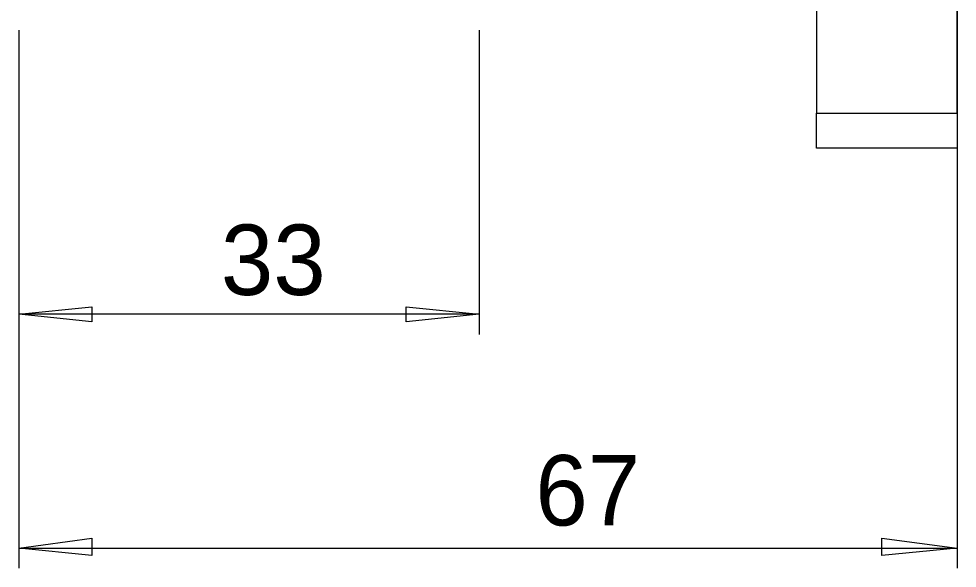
# Model space of a CAD drawing. Header units: millimetres. Extents: x 0 to 297, y 0 to 210.
# Drawn here: x 154.77 to 186.35, y 108.46 to 126.96 of the extents above; entities that cross this region are included whole.
import ezdxf

# ---------------------------------------------------------------- set-up
doc = ezdxf.new("R2010")
doc.units = ezdxf.units.MM
doc.layers.add('1', color=7, linetype='Continuous')
doc.layers.add('3', color=9, linetype='Continuous')

msp = doc.modelspace()

# ---------------------------------------------------------------- linework, layer by layer
at = {"layer": '1', "color": 0, "lineweight": 0}
for points in [[(186.351333, 123.782667), (186.351333, 133.434667)], [(181.61, 127.338667), (181.61, 123.782667)], [(181.61, 123.782667), (186.351333, 123.782667)], [(181.61, 122.597333), (181.61, 122.682), (181.61, 122.766667), (181.61, 122.936), (181.61, 123.105333), (181.61, 123.359333), (181.61, 123.528667), (181.61, 123.782667)], [(186.351333, 123.782667), (186.351333, 123.528667), (186.351333, 123.359333), (186.351333, 123.105333), (186.351333, 122.936), (186.351333, 122.766667), (186.351333, 122.682), (186.351333, 122.597333)], [(186.351333, 122.597333), (181.61, 122.597333)]]:
    msp.add_lwpolyline(points, dxfattribs=at)
at = {"layer": '3', "color": 0, "lineweight": 0}
for points in [[(186.351333, 160.104667), (186.351333, 108.458)], [(154.770667, 126.576667), (154.770667, 108.458)], [(154.770667, 126.576667), (154.770667, 116.332)], [(170.264667, 126.576667), (170.264667, 116.332)], [(154.770667, 117.009333), (157.226, 117.263333)], [(157.226, 117.263333), (157.226, 116.755333)], [(167.809333, 116.755333), (167.809333, 117.263333)], [(167.809333, 117.263333), (170.264667, 117.009333)], [(170.264667, 117.009333), (154.770667, 117.009333)], [(157.226, 116.755333), (154.770667, 117.009333)], [(170.264667, 117.009333), (167.809333, 116.755333)], [(154.770667, 109.135333), (157.226, 109.474)], [(157.226, 109.474), (157.226, 108.881333)], [(183.811333, 108.881333), (183.811333, 109.474)], [(183.811333, 109.474), (186.351333, 109.135333)], [(154.770667, 109.135333), (186.351333, 109.135333)], [(157.226, 108.881333), (154.770667, 109.135333)], [(186.351333, 109.135333), (183.811333, 108.881333)]]:
    msp.add_lwpolyline(points, dxfattribs=at)

# ---------------------------------------------------------------- texts
at = {"layer": '3', "char_height": 2.370836, "attachment_point": 1}
for insert in [(160.866667, 120.029281), (165.452778, 120.029281), (171.097222, 112.268169), (175.683333, 112.268169)]:
    msp.add_mtext('{\\fCentury Gothic+FPEF|b0|i0|c0; }', dxfattribs=dict(at, insert=insert))
at = {"layer": '3', "color": 0, "char_height": 2.370836, "attachment_point": 1}
for s, insert in [('{\\fCentury Gothic+FPEF|b0|i0|c0;3}', (161.572222, 120.029281)), ('{\\fCentury Gothic+FPEF|b0|i0|c0;3}', (163.336111, 120.029281)), ('{\\fCentury Gothic+FPEF|b0|i0|c0;6}', (172.155556, 112.268169)), ('{\\fCentury Gothic+FPEF|b0|i0|c0;7}', (173.919444, 112.268169))]:
    msp.add_mtext(s, dxfattribs=dict(at, insert=insert))

doc.saveas('drawing.dxf')
